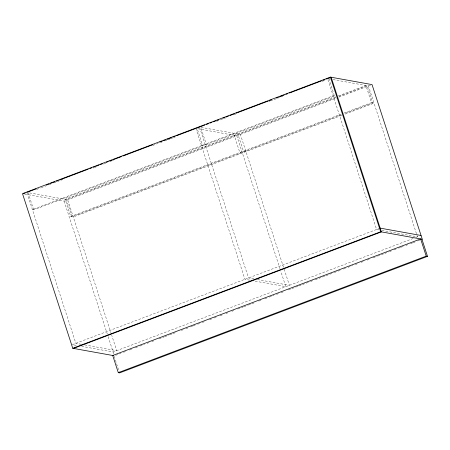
<?xml version="1.0" encoding="UTF-8"?>
<svg xmlns="http://www.w3.org/2000/svg" width="450" height="450" viewBox="0 0 450 450"><rect width="100%" height="100%" fill="white"/><g stroke="black" fill="none" stroke-linecap="round" stroke-linejoin="round"><path stroke-width="0.34" stroke-dasharray="2.25 1.69" d="M36.636 189.411L40.579 187.92M41.231 187.672L51.081 183.943M53.708 182.953L56.992 181.71M57.651 181.463L60.277 180.467M60.93 180.219L62.904 179.471M93.105 168.041L94.421 167.546M95.079 167.293L97.048 166.551M103.612 164.064L106.239 163.069M109.524 161.826L110.835 161.331M111.493 161.083L113.462 160.335M152.865 145.429L158.113 143.438M160.74 142.447L164.025 141.204M164.683 140.951L167.31 139.961M167.968 139.714L169.937 138.966M170.589 138.718L173.216 137.722M173.874 137.475L175.843 136.727M216.557 121.32L223.779 118.586M224.438 118.339L226.406 117.596M234.287 114.615L235.597 114.114M268.431 101.689L269.747 101.194M270.399 100.946L276.969 98.46M277.627 98.212L280.254 97.217M280.907 96.969L282.876 96.221M322.279 81.315L326.216 79.824M334.429 96.013L333.152 95.782L32.406 209.593L33.683 209.824L334.429 96.013L328.843 78.829M335.683 96.93L65.143 199.311L70.729 216.495L73.282 216.956L341.848 115.318M338.31 95.934L365.889 85.494L371.469 102.679L374.023 103.14L344.475 114.323M335.644 97.656L66.42 199.541L72.006 216.726L341.229 114.84M338.929 96.413L367.166 85.725L372.746 102.909L344.514 113.597M24.593 194.018L64.108 201.133L336.268 98.134M338.895 97.138L371.436 84.825M70.729 216.495L341.263 114.109M343.89 113.119L371.469 102.679M380.183 228.127L72.253 344.661L77.023 345.516M413.184 238.466L113.13 352.018L81.793 346.376M415.806 237.471L419.265 236.166M115.667 355.281L120.921 353.289M123.547 352.299L125.516 351.551M129.454 350.061L132.739 348.817M135.366 347.822L137.334 347.079M139.961 346.084L144.557 344.346M147.184 343.35L149.153 342.608M151.779 341.612L155.059 340.369M159.002 338.878L164.25 336.892M164.908 336.645L168.846 335.154M169.504 334.901L176.068 332.421M181.322 330.429L183.291 329.687M185.917 328.691L187.886 327.949M190.513 326.953L192.482 326.205M193.14 325.957L195.109 325.215M197.736 324.219L199.704 323.477M202.331 322.481L204.3 321.733M209.554 319.748L211.523 318.999M214.149 318.009L216.118 317.261M220.061 315.771L223.341 314.527M225.968 313.537L227.936 312.789M231.879 311.299L233.848 310.556M237.786 309.06L243.039 307.074M243.697 306.827L247.635 305.336M248.293 305.089L254.857 302.603M258.795 301.112L262.08 299.869M264.707 298.873L266.676 298.131M269.303 297.135L273.898 295.397M276.525 294.401L278.494 293.659M281.121 292.663L284.406 291.42M288.343 289.929L298.192 286.206M298.851 285.952L310.011 281.728M310.669 281.481L312.637 280.738M315.264 279.743L321.829 277.256M322.487 277.009L333.647 272.784M334.305 272.537L340.869 270.051M343.496 269.061L345.465 268.312M348.092 267.317L352.688 265.579M355.314 264.589L357.283 263.841M361.221 262.35L363.189 261.602M367.132 260.111L369.101 259.369M373.039 257.878L376.976 256.387M377.634 256.14L384.199 253.654M384.857 253.406L388.794 251.916M389.452 251.668L391.421 250.92M394.048 249.924L396.017 249.182M398.644 248.186L400.618 247.444M401.271 247.191L403.239 246.448M405.866 245.453L407.835 244.71M410.462 243.714L412.436 242.972M413.089 242.719L415.058 241.976M417.684 240.981L419.653 240.238M330.289 79.087L327.566 78.598L376.594 229.483L379.316 229.972M333.017 79.577L368.443 85.956L417.471 236.841L382.044 230.468M197.865 128.779L236.779 135.782L279.951 268.644M205.082 144.248L206.359 144.478L200.773 127.294L240.373 134.426L283.539 267.283M245.959 151.605L243.399 151.149L237.819 133.965M201.487 145.609L202.764 145.839L197.184 128.655M242.364 152.966L239.811 152.505L234.225 135.326M29.548 192.904L67.697 199.772L110.869 332.629M253.974 278.933L248.524 277.954L199.496 127.063M257.377 279.546L289.401 285.311L283.753 267.93M249.699 280.17L244.929 279.309L195.902 128.424M255.15 281.149L285.806 286.667L280.811 271.294M81.298 344.278L75.847 343.299L27.039 193.072M84.707 344.891L116.724 350.657L111.735 335.301M64.108 201.133L107.274 333.99M108.141 336.662L113.743 353.897M114.204 356.372L119.143 371.571M28.102 192.645L33.683 209.824"/><path stroke-width="0.67" d="M72.748 348.283L380.678 231.75L422.28 239.243L372.037 84.6L330.429 77.108L22.5 193.641L72.748 348.283L113.67 355.652M23.231 193.77L25.2 193.028M26.82 192.414L36.017 188.933M46.867 184.826L48.836 184.084M50.462 183.465L52.431 182.722M52.774 182.593L54.742 181.845M56.374 181.232L58.343 180.484M59.996 179.859L61.965 179.111M62.28 178.993L65.565 177.75M65.908 177.621L69.188 176.377M69.502 176.259L71.477 175.517M71.814 175.388L75.099 174.144M75.414 174.026L88.228 169.172M89.859 168.559L91.828 167.811M93.482 167.186L95.451 166.438M96.767 165.943L99.056 165.077M100.367 164.582L102.336 163.834M106.279 162.343L108.248 161.601M109.896 160.976L111.864 160.228M113.501 159.609L115.47 158.867M115.808 158.737L119.087 157.494M119.407 157.376L121.382 156.628M123.03 156.004L124.999 155.261M125.319 155.138L128.604 153.894M128.936 153.771L132.221 152.528M132.542 152.404L138.127 150.289M138.454 150.165L152.572 144.821M159.795 142.088L161.764 141.345M163.406 140.726L165.375 139.978M167.018 139.359L168.986 138.611M169.312 138.487L171.287 137.739M172.929 137.121L174.898 136.373M176.535 135.754L178.509 135.011M178.836 134.882L182.121 133.644M182.447 133.515L188.027 131.406M188.359 131.282L191.638 130.039M191.964 129.915L204.773 125.066M206.409 124.448L208.384 123.705M210.026 123.081L211.995 122.332M213.311 121.837L215.601 120.971M216.917 120.471L218.886 119.728M222.823 118.237L224.797 117.489M226.44 116.865L228.414 116.123M230.046 115.504L232.02 114.756M232.352 114.632L234.321 113.884M235.958 113.265L237.926 112.522M238.264 112.393L241.543 111.15M241.864 111.032L245.149 109.789M245.486 109.659L251.061 107.55M251.393 107.426L254.678 106.183M254.998 106.059L267.812 101.211M269.443 100.597L271.412 99.849M276.351 97.982L278.319 97.234M279.945 96.621L281.914 95.873M282.257 95.743L284.226 95.001M285.857 94.382L287.826 93.639M289.479 93.009L291.448 92.267M291.763 92.149L295.048 90.906M295.391 90.776L298.676 89.533M298.986 89.415L300.954 88.667M301.303 88.538L304.582 87.294M304.897 87.176L308.177 85.933M308.526 85.804L317.717 82.328M318.026 82.209L321.311 80.966M322.971 80.336L324.939 79.594M326.565 78.981L331.161 77.237L381.403 231.885L73.479 348.418M426.223 256.129L420.637 238.944L112.708 355.478L118.294 372.662L426.223 256.129L427.5 256.359L421.914 239.175M427.5 256.359L119.571 372.892L118.294 372.662M380.183 228.127L421.059 235.485M330.429 77.108L380.678 231.75"/></g></svg>
